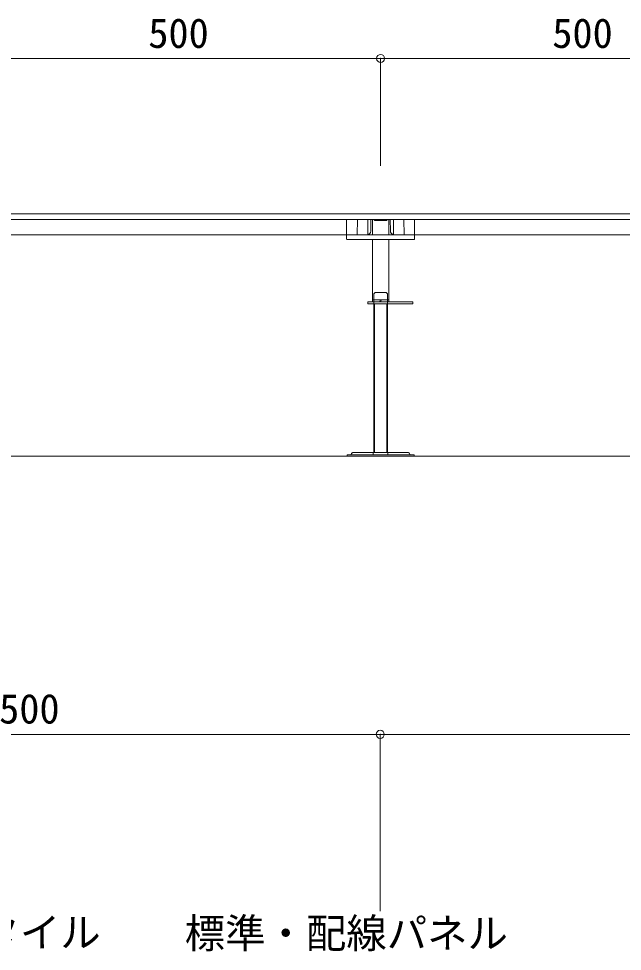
# Model space of a CAD drawing. Units: millimetres at full size, sheet at 1:20. Extents: x -4101 to 4099, y -29121 to 2820.
# Drawn here: x -2112 to -1365, y -1195 to -41 of the extents above; entities that cross this region are included whole.
import ezdxf
from ezdxf.enums import TextEntityAlignment as Align

# ---------------------------------------------------------------- set-up
doc = ezdxf.new("R2010")
doc.units = ezdxf.units.MM
doc.header["$LTSCALE"] = 20
doc.header["$PDMODE"] = 32
doc.header["$PDSIZE"] = 10
for name, color, linetype, lineweight in [('3-0_構造符号', 7, 'Continuous', 18), ('8-0_天井梁型', 7, 'Continuous', 18), ('8-F_補助線', 7, 'Continuous', 9)]:
    doc.layers.add(name, color=color, linetype=linetype, lineweight=lineweight)
doc.styles.add('ＭＳ ゴシック', font='')
doc.styles.get('ＭＳ ゴシック').set_extended_font_data('MS Gothic')

msp = doc.modelspace()

# ---------------------------------------------------------------- linework, layer by layer
at = {"layer": '3-0_構造符号', "lineweight": 9}
for p, q in [((-1664.29, -926.67), (-2532.86, -926.67)), ((-795.73, -926.67), (-1664.29, -926.67))]:
    msp.add_line(p, q, dxfattribs=at)
at = {"layer": '3-0_構造符号'}
msp.add_line((-1664.29, -926.67), (-1664.29, -1145.56), dxfattribs=at)
msp.add_point((-1664.29, -926.67), dxfattribs=at)
at = {"layer": '8-0_天井梁型'}
for p, q in [((-1663.84, -90.57), (-1663.84, -223.23)), ((-3563.84, -282.72), (-663.84, -282.72)), ((-1663.84, -289.72), (-2163.84, -289.72)), ((-1705.84, -289.72), (-1621.84, -289.72)), ((-1705.84, -289.72), (-1705.84, -309.12)), ((-1692.59, -289.72), (-1692.96, -308.7)), ((-1679.84, -308.72), (-1679.84, -289.72)), ((-1675.97, -303.77), (-1675.84, -289.72)), ((-1673.84, -289.72), (-1673.84, -308.72)), ((-1670.94, -290.92), (-1672.37, -289.72)), ((-1670.94, -290.92), (-1663.84, -290.92)), ((-1664.64, -289.72), (-1663.84, -289.72)), ((-1163.84, -289.72), (-1663.84, -289.72)), ((-1656.74, -290.92), (-1663.84, -290.92)), ((-1656.74, -290.92), (-1655.31, -289.72)), ((-1653.84, -289.72), (-1653.84, -308.72)), ((-1651.71, -303.77), (-1651.84, -289.72)), ((-1647.84, -308.72), (-1647.84, -289.72)), ((-1635.09, -289.72), (-1634.71, -308.7)), ((-1621.84, -289.72), (-1621.84, -309.12)), ((-1680.97, -308.72), (-2146.71, -308.72)), ((-1705.84, -309.12), (-1705.44, -308.72)), ((-1705.84, -314.13), (-1705.84, -309.12)), ((-1705.44, -308.72), (-1622.23, -308.72)), ((-1631.83, -308.72), (-1695.84, -308.72)), ((-1680.97, -308.72), (-1680.45, -308.7)), ((-1680.45, -308.7), (-1679.93, -308.61)), ((-1679.93, -308.61), (-1679.43, -308.48)), ((-1679.43, -308.48), (-1678.95, -308.3)), ((-1678.95, -308.3), (-1678.48, -308.06)), ((-1678.48, -308.06), (-1678.04, -307.78)), ((-1678.04, -307.78), (-1677.64, -307.45)), ((-1677.64, -307.45), (-1677.27, -307.09)), ((-1677.27, -307.09), (-1676.94, -306.68)), ((-1676.94, -306.68), (-1676.65, -306.25)), ((-1676.65, -306.25), (-1676.41, -305.79)), ((-1676.41, -305.79), (-1676.22, -305.3)), ((-1676.22, -305.3), (-1676.09, -304.8)), ((-1676.09, -304.8), (-1676, -304.29)), ((-1676, -304.29), (-1675.97, -303.77)), ((-1651.71, -303.77), (-1651.67, -304.29)), ((-1651.67, -304.29), (-1651.59, -304.8)), ((-1651.59, -304.8), (-1651.45, -305.3)), ((-1651.45, -305.3), (-1651.26, -305.79)), ((-1651.26, -305.79), (-1651.02, -306.25)), ((-1651.02, -306.25), (-1650.74, -306.68)), ((-1650.74, -306.68), (-1650.41, -307.09)), ((-1650.41, -307.09), (-1650.04, -307.45)), ((-1650.04, -307.45), (-1649.63, -307.78)), ((-1649.63, -307.78), (-1649.19, -308.06)), ((-1649.19, -308.06), (-1648.73, -308.3)), ((-1648.73, -308.3), (-1648.24, -308.48)), ((-1648.24, -308.48), (-1647.74, -308.61)), ((-1647.74, -308.61), (-1647.23, -308.7)), ((-1647.23, -308.7), (-1646.71, -308.72)), ((-1180.97, -308.72), (-1646.71, -308.72)), ((-1622.19, -308.72), (-1622.23, -308.72)), ((-1622.16, -308.73), (-1622.19, -308.72)), ((-1622.12, -308.74), (-1622.16, -308.73)), ((-1622.08, -308.75), (-1622.12, -308.74)), ((-1622.05, -308.77), (-1622.08, -308.75)), ((-1622.01, -308.79), (-1622.05, -308.77)), ((-1621.98, -308.81), (-1622.01, -308.79)), ((-1621.95, -308.84), (-1621.98, -308.81)), ((-1621.93, -308.87), (-1621.95, -308.84)), ((-1621.9, -308.9), (-1621.93, -308.87)), ((-1621.88, -308.93), (-1621.9, -308.9)), ((-1621.87, -308.97), (-1621.88, -308.93)), ((-1621.85, -309), (-1621.87, -308.97)), ((-1621.84, -309.04), (-1621.85, -309)), ((-1621.84, -309.08), (-1621.84, -309.04)), ((-1621.84, -309.12), (-1621.84, -309.08)), ((-1621.84, -309.12), (-1621.84, -314.13)), ((-1705.84, -314.13), (-1705.83, -314.17)), ((-1705.83, -314.17), (-1705.83, -314.2)), ((-1705.83, -314.2), (-1705.82, -314.24)), ((-1705.82, -314.24), (-1705.81, -314.28)), ((-1705.81, -314.28), (-1705.79, -314.31)), ((-1705.79, -314.31), (-1705.77, -314.35)), ((-1705.77, -314.35), (-1705.75, -314.38)), ((-1705.75, -314.38), (-1705.72, -314.41)), ((-1705.72, -314.41), (-1705.69, -314.43)), ((-1705.69, -314.43), (-1705.66, -314.46)), ((-1705.66, -314.46), (-1705.63, -314.48)), ((-1705.63, -314.48), (-1705.59, -314.49)), ((-1705.59, -314.49), (-1705.56, -314.51)), ((-1705.56, -314.51), (-1705.52, -314.52)), ((-1705.52, -314.52), (-1705.48, -314.52)), ((-1705.48, -314.52), (-1705.44, -314.52)), ((-1622.23, -314.52), (-1705.44, -314.52)), ((-1673.84, -391.72), (-1673.84, -314.52)), ((-1653.84, -314.52), (-1653.84, -391.72)), ((-1622.23, -314.52), (-1622.19, -314.52)), ((-1622.19, -314.52), (-1622.15, -314.51)), ((-1622.15, -314.51), (-1622.11, -314.5)), ((-1622.11, -314.5), (-1622.07, -314.49)), ((-1622.07, -314.49), (-1622.03, -314.47)), ((-1622.03, -314.47), (-1622, -314.45)), ((-1622, -314.45), (-1621.97, -314.42)), ((-1621.97, -314.42), (-1621.94, -314.39)), ((-1621.94, -314.39), (-1621.91, -314.36)), ((-1621.91, -314.36), (-1621.89, -314.32)), ((-1621.89, -314.32), (-1621.87, -314.29)), ((-1621.87, -314.29), (-1621.86, -314.25)), ((-1621.86, -314.25), (-1621.85, -314.21)), ((-1621.85, -314.21), (-1621.84, -314.17)), ((-1621.84, -314.17), (-1621.84, -314.13)), ((-1657.08, -380.27), (-1670.6, -380.27)), ((-1679.83, -394.27), (-1679.83, -391.72)), ((-1673.84, -389.32), (-1653.84, -389.32)), ((-1673.84, -391.72), (-1673.84, -389.32)), ((-1653.84, -391.72), (-1673.84, -391.72)), ((-1653.84, -391.72), (-1673.84, -391.72)), ((-1653.84, -389.32), (-1653.84, -391.72)), ((-1672.19, -394.27), (-1655.48, -394.27)), ((-1672.19, -578.09), (-1672.19, -394.27)), ((-1671.44, -394.27), (-1656.24, -394.27)), ((-1671.44, -578.09), (-1671.44, -394.27)), ((-1656.24, -394.27), (-1656.24, -578.09)), ((-1655.48, -394.27), (-1655.48, -578.09)), ((-3563.84, -582.72), (-663.84, -582.72)), ((-1705.34, -580.89), (-1622.34, -580.89)), ((-1705.34, -582.72), (-1705.34, -580.89)), ((-1622.34, -582.72), (-1705.34, -582.72)), ((-1699.83, -579.37), (-1700.69, -580.89)), ((-1700.69, -580.89), (-1627.09, -580.89)), ((-1699.68, -579.15), (-1699.83, -579.38)), ((-1699.51, -578.94), (-1699.68, -579.15)), ((-1699.33, -578.75), (-1699.51, -578.94)), ((-1699.12, -578.58), (-1699.33, -578.75)), ((-1698.89, -578.44), (-1699.12, -578.58)), ((-1698.65, -578.31), (-1698.89, -578.44)), ((-1698.4, -578.22), (-1698.65, -578.31)), ((-1698.14, -578.15), (-1698.4, -578.22)), ((-1697.88, -578.1), (-1698.14, -578.15)), ((-1697.61, -578.09), (-1697.88, -578.1)), ((-1630.17, -578.09), (-1697.61, -578.09)), ((-1672.96, -578.09), (-1654.71, -578.09)), ((-1672.96, -580.89), (-1672.96, -578.09)), ((-1654.71, -580.89), (-1672.96, -580.89)), ((-1655.48, -578.09), (-1672.19, -578.09)), ((-1656.24, -578.09), (-1671.44, -578.09)), ((-1654.71, -578.09), (-1654.71, -580.89)), ((-1629.9, -578.1), (-1630.17, -578.09)), ((-1629.64, -578.15), (-1629.9, -578.1)), ((-1629.38, -578.22), (-1629.64, -578.15)), ((-1629.13, -578.31), (-1629.38, -578.22)), ((-1628.89, -578.44), (-1629.13, -578.31)), ((-1628.66, -578.58), (-1628.89, -578.44)), ((-1628.46, -578.75), (-1628.66, -578.58)), ((-1628.27, -578.94), (-1628.46, -578.75)), ((-1628.1, -579.15), (-1628.27, -578.94)), ((-1627.95, -579.38), (-1628.1, -579.15)), ((-1627.09, -580.89), (-1627.95, -579.37)), ((-1622.34, -580.89), (-1622.34, -582.72))]:
    msp.add_line(p, q, dxfattribs=at)
for points in [[(-1670.6, -380.27), (-1672.19, -381.88), (-1672.19, -394.27)], [(-1655.48, -394.27), (-1655.48, -381.88), (-1657.08, -380.27)], [(-1679.66, -391.69), (-1623.84, -391.72), (-1623.84, -394.27), (-1679.66, -394.09)]]:
    msp.add_lwpolyline(points, dxfattribs=at)
msp.add_lwpolyline([(-1663.84, -389.32), (-1662.6, -389.32), (-1664.11, -391.72), (-1665.35, -391.72)], close=True, dxfattribs=at)
at = {"layer": '8-F_補助線'}
for p, q in [((-1663.84, -90.57), (-2163.84, -90.57)), ((-1163.84, -90.57), (-1663.84, -90.57))]:
    msp.add_line(p, q, dxfattribs=at)
msp.add_point((-1663.84, -90.57), dxfattribs=at)

# ---------------------------------------------------------------- texts
at = {"layer": '3-0_構造符号', "style": 'ＭＳ ゴシック'}
for s, p in [('500', (-2135.94, -924.32)), ('タイルカーペットor置敷きビニル床タイル', (-2960.23, -1200.94)), ('標準・配線パネル', (-1906.28, -1202.06))]:
    msp.add_text(s, height=36.66, dxfattribs=at).set_placement(p, align=Align.BOTTOM_LEFT)
at = {"layer": '8-F_補助線', "style": 'ＭＳ ゴシック'}
for p in [(-1951.34, -88.57), (-1451.34, -88.57)]:
    msp.add_text('500', height=36.66, dxfattribs=at).set_placement(p, align=Align.BOTTOM_LEFT)

doc.saveas('drawing.dxf')
